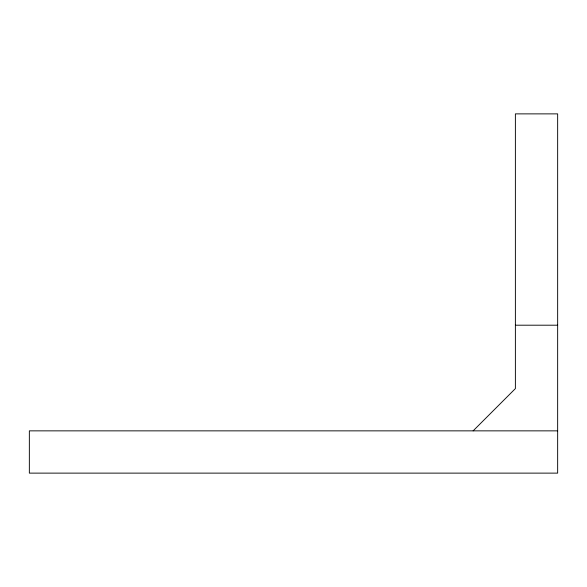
<?xml version="1.0" encoding="UTF-8"?>
<svg xmlns="http://www.w3.org/2000/svg" width="587" height="587" viewBox="0 0 587 587"><rect width="100%" height="100%" fill="white"/><g stroke="black" fill="none" stroke-linecap="round" stroke-linejoin="round"><path stroke-width="0.88" d="M473.122 430.858L515.386 388.594L515.386 113.878L557.65 113.878L557.65 473.122L29.35 473.122L29.35 430.858L557.65 430.858M515.386 325.198L557.65 325.198"/></g></svg>
